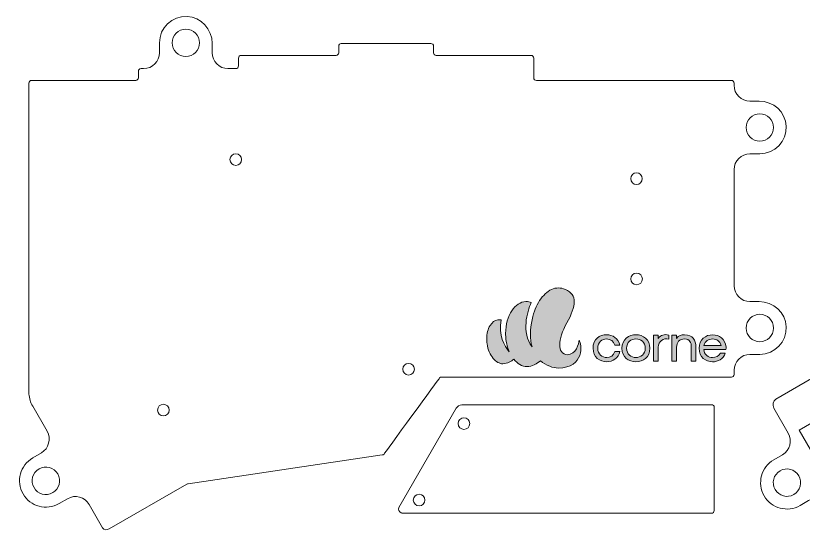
# Model space of a CAD drawing. Header units: inches. Extents: x -144 to 144, y -100 to 102.
# Drawn here: x -143.8 to 5.6, y -99.8 to -1.9 of the extents above; entities that cross this region are included whole.
import ezdxf

# ---------------------------------------------------------------- set-up
doc = ezdxf.new("R2010")
doc.units = ezdxf.units.IN
doc.header["$MEASUREMENT"] = 0
doc.layers.add('_U+5207_U+65AD_U+30D1_U+30B9', color=7, linetype='Continuous')
doc.layers.add('_U+5F6B_U+523B_U+30D1_U+30B9', color=7, linetype='Continuous')

# ---------------------------------------------------------------- blocks, each defined once
blk = doc.blocks.new('block 5')
at = {"layer": '_U+5F6B_U+523B_U+30D1_U+30B9', "true_color": 0xffffff}
h = blk.add_hatch(color=7, dxfattribs=at)
h.dxf.hatch_style = 2
edge = h.paths.add_edge_path()
edge.add_spline(control_points=[(-29.24, -65.49), (-29.48, -66.8), (-30.6, -67.44), (-31.72, -67.45), (-33.01, -67.47), (-34.31, -66.61), (-34.31, -64.89), (-34.31, -63.18), (-33.03, -62.34), (-31.74, -62.34), (-30.61, -62.34), (-29.48, -62.99), (-29.24, -64.31), (-29.24, -64.31), (-30.16, -64.31), (-30.16, -64.31), (-30.38, -63.52), (-31.05, -63.14), (-31.73, -63.14), (-32.56, -63.14), (-33.41, -63.71), (-33.41, -64.89), (-33.41, -66.08), (-32.57, -66.66), (-31.72, -66.66), (-31.04, -66.66), (-30.38, -66.27), (-30.16, -65.49), (-30.16, -65.49), (-29.24, -65.49), (-29.24, -65.49)], knot_values=[0, 0, 0, 0, 1, 1, 1, 2, 2, 2, 3, 3, 3, 4, 4, 4, 5, 5, 5, 6, 6, 6, 7, 7, 7, 8, 8, 8, 9, 9, 9, 10, 10, 10, 10], degree=3, periodic=1)
h = blk.add_hatch(color=7, dxfattribs=at)
h.dxf.hatch_style = 2
edge = h.paths.add_edge_path()
edge.add_spline(control_points=[(-26.19, -67.47), (-27.52, -67.47), (-28.84, -66.6), (-28.84, -64.9), (-28.84, -63.19), (-27.51, -62.34), (-26.16, -62.34), (-24.82, -62.34), (-23.51, -63.2), (-23.51, -64.9), (-23.51, -66.61), (-24.84, -67.47), (-26.19, -67.47)], knot_values=[0, 0, 0, 0, 1, 1, 1, 2, 2, 2, 3, 3, 3, 4, 4, 4, 4], degree=3, periodic=1)
edge = h.paths.add_edge_path()
edge.add_spline(control_points=[(-26.19, -66.66), (-25.29, -66.67), (-24.39, -66.07), (-24.39, -64.9), (-24.39, -63.73), (-25.28, -63.14), (-26.16, -63.14), (-27.06, -63.14), (-27.95, -63.72), (-27.95, -64.9), (-27.95, -66.07), (-27.07, -66.65), (-26.19, -66.66)], knot_values=[0, 0, 0, 0, 1, 1, 1, 2, 2, 2, 3, 3, 3, 4, 4, 4, 4], degree=3, periodic=1)
h = blk.add_hatch(color=7, dxfattribs=at)
h.dxf.hatch_style = 2
edge = h.paths.add_edge_path()
edge.add_spline(control_points=[(-21.93, -62.43), (-21.93, -62.43), (-21.93, -63.03), (-21.93, -63.03), (-21.45, -62.37), (-20.73, -62.21), (-19.94, -62.39), (-19.94, -62.39), (-19.94, -63.18), (-19.94, -63.18), (-20.96, -62.88), (-21.93, -63.62), (-21.93, -64.69), (-21.93, -64.69), (-21.93, -67.37), (-21.93, -67.37), (-21.93, -67.37), (-22.81, -67.37), (-22.81, -67.37), (-22.81, -67.37), (-22.81, -62.43), (-22.81, -62.43), (-22.81, -62.43), (-21.93, -62.43), (-21.93, -62.43)], knot_values=[0, 0, 0, 0, 1, 1, 1, 2, 2, 2, 3, 3, 3, 4, 4, 4, 5, 5, 5, 6, 6, 6, 7, 7, 7, 8, 8, 8, 8], degree=3, periodic=1)
h = blk.add_hatch(color=7, dxfattribs=at)
h.dxf.hatch_style = 2
edge = h.paths.add_edge_path()
edge.add_spline(control_points=[(-18.45, -62.42), (-18.45, -62.42), (-18.45, -63.03), (-18.45, -63.03), (-18.08, -62.5), (-17.55, -62.35), (-16.93, -62.35), (-15.42, -62.35), (-14.78, -63.29), (-14.78, -64.71), (-14.78, -64.71), (-14.78, -67.37), (-14.78, -67.37), (-14.78, -67.37), (-15.67, -67.37), (-15.67, -67.37), (-15.67, -67.37), (-15.67, -64.72), (-15.67, -64.72), (-15.67, -63.79), (-15.9, -63.16), (-16.96, -63.14), (-17.92, -63.13), (-18.45, -63.81), (-18.45, -64.68), (-18.45, -64.68), (-18.45, -67.37), (-18.45, -67.37), (-18.45, -67.37), (-19.35, -67.37), (-19.35, -67.37), (-19.35, -67.37), (-19.35, -62.42), (-19.35, -62.42), (-19.35, -62.42), (-18.45, -62.42), (-18.45, -62.42)], knot_values=[0, 0, 0, 0, 1, 1, 1, 2, 2, 2, 3, 3, 3, 4, 4, 4, 5, 5, 5, 6, 6, 6, 7, 7, 7, 8, 8, 8, 9, 9, 9, 10, 10, 10, 11, 11, 11, 12, 12, 12, 12], degree=3, periodic=1)
h = blk.add_hatch(color=7, dxfattribs=at)
h.dxf.hatch_style = 2
edge = h.paths.add_edge_path()
edge.add_spline(control_points=[(-9.1, -65.11), (-9.1, -65.11), (-13.29, -65.11), (-13.29, -65.11), (-13.29, -66.08), (-12.37, -66.67), (-11.63, -66.67), (-11.01, -66.67), (-10.44, -66.4), (-10.15, -65.85), (-10.15, -65.85), (-9.23, -65.85), (-9.23, -65.85), (-9.6, -66.93), (-10.62, -67.47), (-11.63, -67.47), (-12.91, -67.47), (-14.19, -66.6), (-14.19, -64.9), (-14.19, -63.2), (-12.92, -62.35), (-11.62, -62.35), (-10.39, -62.35), (-9.18, -63.13), (-9.08, -64.68), (-9.06, -64.83), (-9.07, -64.99), (-9.1, -65.11)], knot_values=[0, 0, 0, 0, 1, 1, 1, 2, 2, 2, 3, 3, 3, 4, 4, 4, 5, 5, 5, 6, 6, 6, 7, 7, 7, 8, 8, 8, 9, 9, 9, 9], degree=3, periodic=1)
edge = h.paths.add_edge_path()
edge.add_spline(control_points=[(-10.02, -64.37), (-10.2, -63.48), (-10.9, -63.14), (-11.62, -63.14), (-12.34, -63.14), (-13.07, -63.49), (-13.26, -64.37), (-13.26, -64.37), (-10.02, -64.37), (-10.02, -64.37)], knot_values=[0, 0, 0, 0, 1, 1, 1, 2, 2, 2, 3, 3, 3, 3], degree=3, periodic=1)
at = {"layer": '_U+5F6B_U+523B_U+30D1_U+30B9', "lineweight": 0}
for points, knots in [([(-29.24, -65.49), (-29.48, -66.8), (-30.6, -67.44), (-31.72, -67.45), (-33.01, -67.47), (-34.31, -66.61), (-34.31, -64.89), (-34.31, -63.18), (-33.03, -62.34), (-31.74, -62.34), (-30.61, -62.34), (-29.48, -62.99), (-29.24, -64.31), (-29.24, -64.31), (-30.16, -64.31), (-30.16, -64.31), (-30.38, -63.52), (-31.05, -63.14), (-31.73, -63.14), (-32.56, -63.14), (-33.41, -63.71), (-33.41, -64.89), (-33.41, -66.08), (-32.57, -66.66), (-31.72, -66.66), (-31.04, -66.66), (-30.38, -66.27), (-30.16, -65.49), (-30.16, -65.49), (-29.24, -65.49), (-29.24, -65.49)], [0, 0, 0, 0, 1, 1, 1, 2, 2, 2, 3, 3, 3, 4, 4, 4, 5, 5, 5, 6, 6, 6, 7, 7, 7, 8, 8, 8, 9, 9, 9, 10, 10, 10, 10]), ([(-26.19, -67.47), (-27.52, -67.47), (-28.84, -66.6), (-28.84, -64.9), (-28.84, -63.19), (-27.51, -62.34), (-26.16, -62.34), (-24.82, -62.34), (-23.51, -63.2), (-23.51, -64.9), (-23.51, -66.61), (-24.84, -67.47), (-26.19, -67.47)], [0, 0, 0, 0, 1, 1, 1, 2, 2, 2, 3, 3, 3, 4, 4, 4, 4]), ([(-21.93, -62.43), (-21.93, -62.43), (-21.93, -63.03), (-21.93, -63.03), (-21.45, -62.37), (-20.73, -62.21), (-19.94, -62.39), (-19.94, -62.39), (-19.94, -63.18), (-19.94, -63.18), (-20.96, -62.88), (-21.93, -63.62), (-21.93, -64.69), (-21.93, -64.69), (-21.93, -67.37), (-21.93, -67.37), (-21.93, -67.37), (-22.81, -67.37), (-22.81, -67.37), (-22.81, -67.37), (-22.81, -62.43), (-22.81, -62.43), (-22.81, -62.43), (-21.93, -62.43), (-21.93, -62.43)], [0, 0, 0, 0, 1, 1, 1, 2, 2, 2, 3, 3, 3, 4, 4, 4, 5, 5, 5, 6, 6, 6, 7, 7, 7, 8, 8, 8, 8]), ([(-18.45, -62.42), (-18.45, -62.42), (-18.45, -63.03), (-18.45, -63.03), (-18.08, -62.5), (-17.55, -62.35), (-16.93, -62.35), (-15.42, -62.35), (-14.78, -63.29), (-14.78, -64.71), (-14.78, -64.71), (-14.78, -67.37), (-14.78, -67.37), (-14.78, -67.37), (-15.67, -67.37), (-15.67, -67.37), (-15.67, -67.37), (-15.67, -64.72), (-15.67, -64.72), (-15.67, -63.79), (-15.9, -63.16), (-16.96, -63.14), (-17.92, -63.13), (-18.45, -63.81), (-18.45, -64.68), (-18.45, -64.68), (-18.45, -67.37), (-18.45, -67.37), (-18.45, -67.37), (-19.35, -67.37), (-19.35, -67.37), (-19.35, -67.37), (-19.35, -62.42), (-19.35, -62.42), (-19.35, -62.42), (-18.45, -62.42), (-18.45, -62.42)], [0, 0, 0, 0, 1, 1, 1, 2, 2, 2, 3, 3, 3, 4, 4, 4, 5, 5, 5, 6, 6, 6, 7, 7, 7, 8, 8, 8, 9, 9, 9, 10, 10, 10, 11, 11, 11, 12, 12, 12, 12]), ([(-9.1, -65.11), (-9.1, -65.11), (-13.29, -65.11), (-13.29, -65.11), (-13.29, -66.08), (-12.37, -66.67), (-11.63, -66.67), (-11.01, -66.67), (-10.44, -66.4), (-10.15, -65.85), (-10.15, -65.85), (-9.23, -65.85), (-9.23, -65.85), (-9.6, -66.93), (-10.62, -67.47), (-11.63, -67.47), (-12.91, -67.47), (-14.19, -66.6), (-14.19, -64.9), (-14.19, -63.2), (-12.92, -62.35), (-11.62, -62.35), (-10.39, -62.35), (-9.18, -63.13), (-9.08, -64.68), (-9.06, -64.83), (-9.07, -64.99), (-9.1, -65.11)], [0, 0, 0, 0, 1, 1, 1, 2, 2, 2, 3, 3, 3, 4, 4, 4, 5, 5, 5, 6, 6, 6, 7, 7, 7, 8, 8, 8, 9, 9, 9, 9]), ([(-26.19, -66.66), (-25.29, -66.67), (-24.39, -66.07), (-24.39, -64.9), (-24.39, -63.73), (-25.28, -63.14), (-26.16, -63.14), (-27.06, -63.14), (-27.95, -63.72), (-27.95, -64.9), (-27.95, -66.07), (-27.07, -66.65), (-26.19, -66.66)], [0, 0, 0, 0, 1, 1, 1, 2, 2, 2, 3, 3, 3, 4, 4, 4, 4]), ([(-10.02, -64.37), (-10.2, -63.48), (-10.9, -63.14), (-11.62, -63.14), (-12.34, -63.14), (-13.07, -63.49), (-13.26, -64.37), (-13.26, -64.37), (-10.02, -64.37), (-10.02, -64.37)], [0, 0, 0, 0, 1, 1, 1, 2, 2, 2, 3, 3, 3, 3])]:
    blk.add_open_spline(points, degree=3, knots=knots, dxfattribs=at)
blk = doc.blocks.new('block 4')
at = {"layer": '_U+5F6B_U+523B_U+30D1_U+30B9', "true_color": 0xffffff}
h = blk.add_hatch(color=7, dxfattribs=at)
h.dxf.hatch_style = 2
edge = h.paths.add_edge_path()
edge.add_spline(control_points=[(-36.97, -63.36), (-36.96, -64.04), (-37.59, -66.12), (-39.17, -66.12), (-39.62, -66.12), (-40.06, -65.91), (-40.3, -65.54), (-40.54, -65.18), (-40.63, -64.74), (-40.63, -64.23), (-40.63, -63.14), (-40.19, -61.7), (-39.27, -60.07), (-38.37, -58.49), (-37.88, -57.11), (-37.89, -56.09), (-37.89, -55.54), (-38.01, -55.1), (-38.27, -54.72), (-38.53, -54.35), (-38.93, -54.02), (-39.56, -53.75), (-40.01, -53.55), (-40.45, -53.46), (-40.87, -53.46), (-41.77, -53.46), (-42.62, -53.87), (-43.39, -54.58), (-44.16, -55.3), (-44.82, -56.33), (-45.28, -57.49), (-45.64, -58.41), (-46.18, -60.32), (-46.18, -62.29), (-46.18, -63.09), (-46.09, -63.89), (-45.88, -64.65), (-47.89, -61.82), (-46.87, -58.01), (-46.02, -56.25), (-46.34, -56.12), (-46.67, -56.05), (-47, -56.05), (-47.03, -56.05), (-47.05, -56.05), (-47.06, -56.06), (-48.07, -56.08), (-49.01, -56.69), (-49.73, -57.78), (-50.45, -58.86), (-50.9, -60.39), (-50.9, -62.08), (-50.9, -62.15), (-50.9, -62.22), (-50.9, -62.3), (-50.87, -63.52), (-50.61, -64.65), (-50.19, -65.59), (-51.19, -64.45), (-52.26, -62.44), (-51.74, -59.54), (-51.87, -59.51), (-52, -59.49), (-52.13, -59.49), (-52.13, -59.49), (-52.14, -59.49), (-52.14, -59.49), (-52.22, -59.49), (-52.29, -59.5), (-52.37, -59.51), (-52.95, -59.59), (-53.46, -59.97), (-53.85, -60.61), (-54.24, -61.25), (-54.48, -62.14), (-54.48, -63.13), (-54.48, -63.43), (-54.46, -63.73), (-54.41, -64.04), (-54.25, -65.16), (-53.81, -66.14), (-53.26, -66.81), (-52.7, -67.49), (-52.04, -67.84), (-51.42, -67.84), (-50.54, -67.84), (-49.8, -67.33), (-49.36, -66.97), (-48.64, -67.86), (-47.76, -68.36), (-46.84, -68.36), (-45.9, -68.36), (-44.93, -67.81), (-44.26, -67.3), (-43.79, -67.7), (-43.23, -68.05), (-42.53, -68.32), (-41.95, -68.55), (-41.39, -68.65), (-40.88, -68.65), (-35.93, -68.65), (-36.37, -64.02), (-36.97, -63.36)], knot_values=[0, 0, 0, 0, 1, 1, 1, 2, 2, 2, 3, 3, 3, 4, 4, 4, 5, 5, 5, 6, 6, 6, 7, 7, 7, 8, 8, 8, 9, 9, 9, 10, 10, 10, 11, 11, 11, 12, 12, 12, 13, 13, 13, 14, 14, 14, 15, 15, 15, 16, 16, 16, 17, 17, 17, 18, 18, 18, 19, 19, 19, 20, 20, 20, 21, 21, 21, 22, 22, 22, 23, 23, 23, 24, 24, 24, 25, 25, 25, 26, 26, 26, 27, 27, 27, 28, 28, 28, 29, 29, 29, 30, 30, 30, 31, 31, 31, 32, 32, 32, 33, 33, 33, 34, 34, 34, 34], degree=3, periodic=1)
at = {"layer": '_U+5F6B_U+523B_U+30D1_U+30B9', "lineweight": 0}
blk.add_open_spline([(-36.97, -63.36), (-36.96, -64.04), (-37.59, -66.12), (-39.17, -66.12), (-39.62, -66.12), (-40.06, -65.91), (-40.3, -65.54), (-40.54, -65.18), (-40.63, -64.74), (-40.63, -64.23), (-40.63, -63.14), (-40.19, -61.7), (-39.27, -60.07), (-38.37, -58.49), (-37.88, -57.11), (-37.89, -56.09), (-37.89, -55.54), (-38.01, -55.1), (-38.27, -54.72), (-38.53, -54.35), (-38.93, -54.02), (-39.56, -53.75), (-40.01, -53.55), (-40.45, -53.46), (-40.87, -53.46), (-41.77, -53.46), (-42.62, -53.87), (-43.39, -54.58), (-44.16, -55.3), (-44.82, -56.33), (-45.28, -57.49), (-45.64, -58.41), (-46.18, -60.32), (-46.18, -62.29), (-46.18, -63.09), (-46.09, -63.89), (-45.88, -64.65), (-47.89, -61.82), (-46.87, -58.01), (-46.02, -56.25), (-46.34, -56.12), (-46.67, -56.05), (-47, -56.05), (-47.03, -56.05), (-47.05, -56.05), (-47.06, -56.06), (-48.07, -56.08), (-49.01, -56.69), (-49.73, -57.78), (-50.45, -58.86), (-50.9, -60.39), (-50.9, -62.08), (-50.9, -62.15), (-50.9, -62.22), (-50.9, -62.3), (-50.87, -63.52), (-50.61, -64.65), (-50.19, -65.59), (-51.19, -64.45), (-52.26, -62.44), (-51.74, -59.54), (-51.87, -59.51), (-52, -59.49), (-52.13, -59.49), (-52.13, -59.49), (-52.14, -59.49), (-52.14, -59.49), (-52.22, -59.49), (-52.29, -59.5), (-52.37, -59.51), (-52.95, -59.59), (-53.46, -59.97), (-53.85, -60.61), (-54.24, -61.25), (-54.48, -62.14), (-54.48, -63.13), (-54.48, -63.43), (-54.46, -63.73), (-54.41, -64.04), (-54.25, -65.16), (-53.81, -66.14), (-53.26, -66.81), (-52.7, -67.49), (-52.04, -67.84), (-51.42, -67.84), (-50.54, -67.84), (-49.8, -67.33), (-49.36, -66.97), (-48.64, -67.86), (-47.76, -68.36), (-46.84, -68.36), (-45.9, -68.36), (-44.93, -67.81), (-44.26, -67.3), (-43.79, -67.7), (-43.23, -68.05), (-42.53, -68.32), (-41.95, -68.55), (-41.39, -68.65), (-40.88, -68.65), (-35.93, -68.65), (-36.37, -64.02), (-36.97, -63.36)], degree=3, knots=[0, 0, 0, 0, 1, 1, 1, 2, 2, 2, 3, 3, 3, 4, 4, 4, 5, 5, 5, 6, 6, 6, 7, 7, 7, 8, 8, 8, 9, 9, 9, 10, 10, 10, 11, 11, 11, 12, 12, 12, 13, 13, 13, 14, 14, 14, 15, 15, 15, 16, 16, 16, 17, 17, 17, 18, 18, 18, 19, 19, 19, 20, 20, 20, 21, 21, 21, 22, 22, 22, 23, 23, 23, 24, 24, 24, 25, 25, 25, 26, 26, 26, 27, 27, 27, 28, 28, 28, 29, 29, 29, 30, 30, 30, 31, 31, 31, 32, 32, 32, 33, 33, 33, 34, 34, 34, 34], dxfattribs=at)
at = {"layer": '_U+5F6B_U+523B_U+30D1_U+30B9'}
blk.add_blockref('block 5', (0, 0), dxfattribs=at)
blk = doc.blocks.new('block 7')
at = {"layer": '_U+5207_U+65AD_U+30D1_U+30B9', "color": 1, "lineweight": 9, "true_color": 0xff0000}
blk.add_open_spline([(-11.82, -75.6), (-11.82, -75.6), (-59.18, -75.6), (-59.18, -75.6), (-59.7, -75.66), (-59.96, -75.9), (-60.26, -76.24), (-60.26, -76.24), (-71.12, -95.08), (-71.12, -95.08), (-71.29, -95.49), (-71.1, -95.95), (-70.69, -96.12), (-70.63, -96.15), (-70.57, -96.17), (-70.51, -96.18), (-70.51, -96.18), (-11.83, -96.18), (-11.83, -96.18), (-11.56, -96.18), (-11.33, -95.95), (-11.33, -95.67), (-11.33, -95.67), (-11.32, -76.1), (-11.32, -76.1), (-11.32, -75.83), (-11.55, -75.6), (-11.82, -75.6)], degree=3, knots=[0, 0, 0, 0, 1, 1, 1, 2, 2, 2, 3, 3, 3, 4, 4, 4, 5, 5, 5, 6, 6, 6, 7, 7, 7, 8, 8, 8, 9, 9, 9, 9], dxfattribs=at)
blk = doc.blocks.new('block 8')
at = {"layer": '_U+5207_U+65AD_U+30D1_U+30B9', "color": 1, "lineweight": 9, "true_color": 0xff0000}
blk.add_open_spline([(-58.8, -78.08), (-58.19, -78.08), (-57.7, -78.57), (-57.7, -79.18), (-57.7, -79.79), (-58.19, -80.28), (-58.8, -80.28), (-59.4, -80.28), (-59.9, -79.79), (-59.9, -79.18), (-59.9, -78.57), (-59.4, -78.08), (-58.8, -78.08), (-58.8, -78.08), (-58.8, -78.08), (-58.8, -78.08)], degree=3, knots=[0, 0, 0, 0, 1, 1, 1, 2, 2, 2, 3, 3, 3, 4, 4, 4, 5, 5, 5, 5], dxfattribs=at)
blk = doc.blocks.new('block 9')
at = {"layer": '_U+5207_U+65AD_U+30D1_U+30B9', "color": 1, "lineweight": 9, "true_color": 0xff0000}
blk.add_open_spline([(-67.3, -92.58), (-66.69, -92.58), (-66.2, -93.07), (-66.2, -93.68), (-66.2, -94.29), (-66.69, -94.78), (-67.3, -94.78), (-67.9, -94.78), (-68.4, -94.29), (-68.4, -93.68), (-68.4, -93.07), (-67.9, -92.58), (-67.3, -92.58), (-67.3, -92.58), (-67.3, -92.58), (-67.3, -92.58)], degree=3, knots=[0, 0, 0, 0, 1, 1, 1, 2, 2, 2, 3, 3, 3, 4, 4, 4, 5, 5, 5, 5], dxfattribs=at)
blk = doc.blocks.new('block 6')
at = {"layer": '_U+5207_U+65AD_U+30D1_U+30B9'}
for name in ['block 7', 'block 8', 'block 9']:
    blk.add_blockref(name, (0, 0), dxfattribs=at)
blk = doc.blocks.new('block 60')
at = {"layer": '_U+5207_U+65AD_U+30D1_U+30B9', "color": 1, "lineweight": 9, "true_color": 0xff0000}
blk.add_open_spline([(39.61, -29.47), (39.61, -28.86), (39.12, -28.37), (38.51, -28.37), (37.9, -28.37), (37.41, -28.86), (37.41, -29.47), (37.41, -30.08), (37.9, -30.57), (38.51, -30.57), (39.12, -30.57), (39.61, -30.08), (39.61, -29.47), (39.61, -29.47), (39.61, -29.47), (39.61, -29.47)], degree=3, knots=[0, 0, 0, 0, 1, 1, 1, 2, 2, 2, 3, 3, 3, 4, 4, 4, 5, 5, 5, 5], dxfattribs=at)
blk = doc.blocks.new('block 61')
at = {"layer": '_U+5207_U+65AD_U+30D1_U+30B9', "color": 1, "lineweight": 9, "true_color": 0xff0000}
blk.add_open_spline([(115.63, -33.09), (115.63, -32.49), (115.14, -31.99), (114.53, -31.99), (113.92, -31.99), (113.43, -32.49), (113.43, -33.09), (113.43, -33.7), (113.92, -34.19), (114.53, -34.19), (115.14, -34.19), (115.63, -33.7), (115.63, -33.09), (115.63, -33.09), (115.63, -33.09), (115.63, -33.09)], degree=3, knots=[0, 0, 0, 0, 1, 1, 1, 2, 2, 2, 3, 3, 3, 4, 4, 4, 5, 5, 5, 5], dxfattribs=at)
blk = doc.blocks.new('block 62')
at = {"layer": '_U+5207_U+65AD_U+30D1_U+30B9', "color": 1, "lineweight": 9, "true_color": 0xff0000}
blk.add_open_spline([(115.64, -52.11), (115.64, -51.5), (115.15, -51.01), (114.54, -51.01), (113.93, -51.01), (113.44, -51.5), (113.44, -52.11), (113.44, -52.72), (113.93, -53.21), (114.54, -53.21), (115.15, -53.21), (115.64, -52.72), (115.64, -52.11), (115.64, -52.11), (115.64, -52.11), (115.64, -52.11)], degree=3, knots=[0, 0, 0, 0, 1, 1, 1, 2, 2, 2, 3, 3, 3, 4, 4, 4, 5, 5, 5, 5], dxfattribs=at)
blk = doc.blocks.new('block 63')
at = {"layer": '_U+5207_U+65AD_U+30D1_U+30B9', "color": 1, "lineweight": 9, "true_color": 0xff0000}
blk.add_open_spline([(25.87, -76.97), (25.87, -76.37), (25.38, -75.87), (24.77, -75.87), (24.16, -75.87), (23.67, -76.37), (23.67, -76.97), (23.67, -77.58), (24.16, -78.07), (24.77, -78.07), (25.38, -78.07), (25.87, -77.58), (25.87, -76.97), (25.87, -76.97), (25.87, -76.97), (25.87, -76.97)], degree=3, knots=[0, 0, 0, 0, 1, 1, 1, 2, 2, 2, 3, 3, 3, 4, 4, 4, 5, 5, 5, 5], dxfattribs=at)
blk = doc.blocks.new('block 64')
at = {"layer": '_U+5207_U+65AD_U+30D1_U+30B9', "color": 1, "lineweight": 9, "true_color": 0xff0000}
blk.add_open_spline([(72.39, -69.22), (72.39, -68.61), (71.9, -68.12), (71.29, -68.12), (70.68, -68.12), (70.19, -68.61), (70.19, -69.22), (70.19, -69.83), (70.68, -70.32), (71.29, -70.32), (71.9, -70.32), (72.39, -69.83), (72.39, -69.22), (72.39, -69.22), (72.39, -69.22), (72.39, -69.22)], degree=3, knots=[0, 0, 0, 0, 1, 1, 1, 2, 2, 2, 3, 3, 3, 4, 4, 4, 5, 5, 5, 5], dxfattribs=at)
blk = doc.blocks.new('block 65')
at = {"layer": '_U+5207_U+65AD_U+30D1_U+30B9', "color": 1, "lineweight": 9, "true_color": 0xff0000}
blk.add_lwpolyline([(130.97, -16.66), (130.97, -30.51), (117.11, -30.51), (117.11, -16.66), (130.97, -16.66)], dxfattribs=at)
blk = doc.blocks.new('block 66')
at = {"layer": '_U+5207_U+65AD_U+30D1_U+30B9', "color": 1, "lineweight": 9, "true_color": 0xff0000}
blk.add_lwpolyline([(130.97, -35.66), (130.97, -49.51), (117.11, -49.51), (117.11, -35.66), (130.97, -35.66)], dxfattribs=at)
blk = doc.blocks.new('block 67')
at = {"layer": '_U+5207_U+65AD_U+30D1_U+30B9', "color": 1, "lineweight": 9, "true_color": 0xff0000}
blk.add_lwpolyline([(130.97, -54.66), (130.97, -68.51), (117.11, -68.51), (117.11, -54.66), (130.97, -54.66)], dxfattribs=at)
blk = doc.blocks.new('block 68')
at = {"layer": '_U+5207_U+65AD_U+30D1_U+30B9', "color": 1, "lineweight": 9, "true_color": 0xff0000}
blk.add_lwpolyline([(111.96, -16.66), (111.96, -30.51), (98.11, -30.51), (98.11, -16.66), (111.96, -16.66)], dxfattribs=at)
blk = doc.blocks.new('block 69')
at = {"layer": '_U+5207_U+65AD_U+30D1_U+30B9', "color": 1, "lineweight": 9, "true_color": 0xff0000}
blk.add_lwpolyline([(111.96, -35.66), (111.96, -49.51), (98.11, -49.51), (98.11, -35.66), (111.96, -35.66)], dxfattribs=at)
blk = doc.blocks.new('block 70')
at = {"layer": '_U+5207_U+65AD_U+30D1_U+30B9', "color": 1, "lineweight": 9, "true_color": 0xff0000}
blk.add_lwpolyline([(111.96, -54.66), (111.96, -68.51), (98.11, -68.51), (98.11, -54.66), (111.96, -54.66)], dxfattribs=at)
blk = doc.blocks.new('block 71')
at = {"layer": '_U+5207_U+65AD_U+30D1_U+30B9', "color": 1, "lineweight": 9, "true_color": 0xff0000}
blk.add_lwpolyline([(92.96, -11.91), (92.96, -25.76), (79.11, -25.76), (79.11, -11.91), (92.96, -11.91)], dxfattribs=at)
blk = doc.blocks.new('block 72')
at = {"layer": '_U+5207_U+65AD_U+30D1_U+30B9', "color": 1, "lineweight": 9, "true_color": 0xff0000}
blk.add_lwpolyline([(92.96, -30.91), (92.96, -44.76), (79.11, -44.76), (79.11, -30.91), (92.96, -30.91)], dxfattribs=at)
blk = doc.blocks.new('block 73')
at = {"layer": '_U+5207_U+65AD_U+30D1_U+30B9', "color": 1, "lineweight": 9, "true_color": 0xff0000}
blk.add_lwpolyline([(92.96, -49.91), (92.96, -63.76), (79.11, -63.76), (79.11, -49.91), (92.96, -49.91)], dxfattribs=at)
blk = doc.blocks.new('block 74')
at = {"layer": '_U+5207_U+65AD_U+30D1_U+30B9', "color": 1, "lineweight": 9, "true_color": 0xff0000}
blk.add_lwpolyline([(73.96, -9.53), (73.96, -23.39), (60.11, -23.39), (60.11, -9.53), (73.96, -9.53)], dxfattribs=at)
blk = doc.blocks.new('block 75')
at = {"layer": '_U+5207_U+65AD_U+30D1_U+30B9', "color": 1, "lineweight": 9, "true_color": 0xff0000}
blk.add_lwpolyline([(73.96, -28.54), (73.96, -42.39), (60.11, -42.39), (60.11, -28.54), (73.96, -28.54)], dxfattribs=at)
blk = doc.blocks.new('block 76')
at = {"layer": '_U+5207_U+65AD_U+30D1_U+30B9', "color": 1, "lineweight": 9, "true_color": 0xff0000}
blk.add_lwpolyline([(73.96, -47.54), (73.96, -61.39), (60.11, -61.39), (60.11, -47.54), (73.96, -47.54)], dxfattribs=at)
blk = doc.blocks.new('block 77')
at = {"layer": '_U+5207_U+65AD_U+30D1_U+30B9', "color": 1, "lineweight": 9, "true_color": 0xff0000}
blk.add_lwpolyline([(54.96, -11.91), (54.96, -25.76), (41.11, -25.76), (41.11, -11.91), (54.96, -11.91)], dxfattribs=at)
blk = doc.blocks.new('block 78')
at = {"layer": '_U+5207_U+65AD_U+30D1_U+30B9', "color": 1, "lineweight": 9, "true_color": 0xff0000}
blk.add_lwpolyline([(54.96, -30.91), (54.96, -44.76), (41.11, -44.76), (41.11, -30.91), (54.96, -30.91)], dxfattribs=at)
blk = doc.blocks.new('block 79')
at = {"layer": '_U+5207_U+65AD_U+30D1_U+30B9', "color": 1, "lineweight": 9, "true_color": 0xff0000}
blk.add_lwpolyline([(54.96, -49.91), (54.96, -63.76), (41.11, -63.76), (41.11, -49.91), (54.96, -49.91)], dxfattribs=at)
blk = doc.blocks.new('block 80')
at = {"layer": '_U+5207_U+65AD_U+30D1_U+30B9', "color": 1, "lineweight": 9, "true_color": 0xff0000}
blk.add_lwpolyline([(35.96, -14.29), (35.96, -28.14), (22.11, -28.14), (22.11, -14.29), (35.96, -14.29)], dxfattribs=at)
blk = doc.blocks.new('block 81')
at = {"layer": '_U+5207_U+65AD_U+30D1_U+30B9', "color": 1, "lineweight": 9, "true_color": 0xff0000}
blk.add_lwpolyline([(35.96, -33.29), (35.96, -47.14), (22.11, -47.14), (22.11, -33.29), (35.96, -33.29)], dxfattribs=at)
blk = doc.blocks.new('block 82')
at = {"layer": '_U+5207_U+65AD_U+30D1_U+30B9', "color": 1, "lineweight": 9, "true_color": 0xff0000}
blk.add_lwpolyline([(35.96, -52.29), (35.96, -66.14), (22.11, -66.14), (22.11, -52.29), (35.96, -52.29)], dxfattribs=at)
blk = doc.blocks.new('block 83')
at = {"layer": '_U+5207_U+65AD_U+30D1_U+30B9', "color": 1, "lineweight": 9, "true_color": 0xff0000}
blk.add_lwpolyline([(64.46, -69.54), (64.46, -83.39), (50.61, -83.39), (50.61, -69.54), (64.46, -69.54)], dxfattribs=at)
blk = doc.blocks.new('block 84')
at = {"layer": '_U+5207_U+65AD_U+30D1_U+30B9', "color": 1, "lineweight": 9, "true_color": 0xff0000}
blk.add_lwpolyline([(41.43, -70.74), (45, -84.12), (31.62, -87.69), (28.05, -74.31), (41.43, -70.74)], dxfattribs=at)
blk = doc.blocks.new('block 85')
at = {"layer": '_U+5207_U+65AD_U+30D1_U+30B9', "color": 1, "lineweight": 9, "true_color": 0xff0000}
blk.add_lwpolyline([(16.82, -73.5), (23.74, -85.5), (11.74, -92.42), (4.82, -80.42), (16.82, -73.5)], dxfattribs=at)
blk = doc.blocks.new('block 86')
at = {"layer": '_U+5207_U+65AD_U+30D1_U+30B9', "color": 1, "lineweight": 9, "true_color": 0xff0000}
blk.add_open_spline([(31.63, -7.34), (31.63, -5.9), (30.47, -4.74), (29.03, -4.74), (27.6, -4.74), (26.43, -5.9), (26.43, -7.34), (26.43, -8.77), (27.6, -9.94), (29.03, -9.94), (30.47, -9.94), (31.63, -8.77), (31.63, -7.34), (31.63, -7.34), (31.63, -7.34), (31.63, -7.34)], degree=3, knots=[0, 0, 0, 0, 1, 1, 1, 2, 2, 2, 3, 3, 3, 4, 4, 4, 5, 5, 5, 5], dxfattribs=at)
blk = doc.blocks.new('block 87')
at = {"layer": '_U+5207_U+65AD_U+30D1_U+30B9', "color": 1, "lineweight": 9, "true_color": 0xff0000}
blk.add_open_spline([(137.92, -25.99), (139.36, -25.99), (140.52, -24.82), (140.52, -23.39), (140.52, -21.95), (139.36, -20.79), (137.92, -20.79), (136.48, -20.79), (135.32, -21.95), (135.32, -23.39), (135.32, -24.82), (136.48, -25.99), (137.92, -25.99), (137.92, -25.99), (137.92, -25.99), (137.92, -25.99)], degree=3, knots=[0, 0, 0, 0, 1, 1, 1, 2, 2, 2, 3, 3, 3, 4, 4, 4, 5, 5, 5, 5], dxfattribs=at)
blk = doc.blocks.new('block 88')
at = {"layer": '_U+5207_U+65AD_U+30D1_U+30B9', "color": 1, "lineweight": 9, "true_color": 0xff0000}
blk.add_open_spline([(1.18, -88.13), (-0.06, -88.85), (-0.49, -90.44), (0.23, -91.68), (0.95, -92.93), (2.54, -93.35), (3.78, -92.64), (5.02, -91.92), (5.45, -90.33), (4.73, -89.08), (4.01, -87.84), (2.42, -87.41), (1.18, -88.13), (1.18, -88.13), (1.18, -88.13), (1.18, -88.13)], degree=3, knots=[0, 0, 0, 0, 1, 1, 1, 2, 2, 2, 3, 3, 3, 4, 4, 4, 5, 5, 5, 5], dxfattribs=at)
blk = doc.blocks.new('block 89')
at = {"layer": '_U+5207_U+65AD_U+30D1_U+30B9', "color": 1, "lineweight": 9, "true_color": 0xff0000}
blk.add_open_spline([(137.93, -64.01), (139.37, -64.01), (140.53, -62.85), (140.53, -61.41), (140.53, -59.97), (139.37, -58.81), (137.93, -58.81), (136.49, -58.81), (135.33, -59.97), (135.33, -61.41), (135.33, -62.85), (136.49, -64.01), (137.93, -64.01), (137.93, -64.01), (137.93, -64.01), (137.93, -64.01)], degree=3, knots=[0, 0, 0, 0, 1, 1, 1, 2, 2, 2, 3, 3, 3, 4, 4, 4, 5, 5, 5, 5], dxfattribs=at)
blk = doc.blocks.new('block 90')
at = {"layer": '_U+5207_U+65AD_U+30D1_U+30B9', "color": 1, "lineweight": 9, "true_color": 0xff0000}
blk.add_lwpolyline([(133.05, -52.99), (133.05, -52.99)], dxfattribs=at)
blk.add_open_spline([(133.05, -53.41), (133.05, -55.07), (134.39, -56.41), (136.05, -56.41), (136.05, -56.41), (137.79, -56.41), (137.79, -56.41), (140.48, -56.41), (142.8, -58.48), (142.92, -61.17), (143.06, -64.04), (140.77, -66.41), (137.93, -66.41), (137.93, -66.41), (137.93, -66.41), (137.93, -66.41), (137.93, -66.41), (136.05, -66.41), (136.05, -66.41), (134.39, -66.41), (133.05, -67.75), (133.05, -69.41), (133.05, -69.41), (133.04, -70.22), (133.04, -70.22), (133.04, -70.5), (132.81, -70.72), (132.54, -70.72), (132.54, -70.72), (115.53, -70.72), (115.53, -70.72), (115.53, -70.72), (113.53, -70.72), (113.53, -70.72), (113.53, -70.72), (77.53, -70.72), (77.53, -70.72), (77.4, -70.72), (77.27, -70.78), (77.18, -70.87), (77.18, -70.87), (66.63, -85.32), (66.63, -85.32), (66.53, -85.41), (66.41, -85.46), (66.28, -85.48), (66.28, -85.48), (29.49, -90.94), (29.49, -90.94), (29.39, -90.96), (29.3, -90.98), (29.21, -91.02), (29.21, -91.02), (14.46, -99.51), (14.46, -99.51), (14.06, -99.78), (13.52, -99.69), (13.24, -99.3), (13.24, -99.3), (10.7, -94.87), (10.7, -94.87), (9.87, -93.43), (8.03, -92.94), (6.59, -93.78), (6.59, -93.78), (4.98, -94.71), (4.98, -94.71), (2.59, -96.09), (-0.47, -95.27), (-1.85, -92.88), (-3.23, -90.49), (-2.41, -87.43), (-0.02, -86.05), (-0.02, -86.05), (-0.02, -86.05), (-0.02, -86.05), (-0.02, -86.05), (1.63, -85.08), (1.63, -85.08), (3.05, -84.25), (3.54, -82.43), (2.72, -81.01), (2.72, -81.01), (-0.01, -76.24), (-0.01, -76.24), (-0.32, -75.65), (-0.16, -74.93), (0.37, -74.54), (0.37, -74.54), (19.45, -63.5), (19.45, -63.5), (19.74, -63.24), (19.95, -62.89), (20.03, -62.51), (20.03, -62.51), (20.03, -30.22), (20.03, -30.22), (20.03, -30.22), (20.03, -13.95), (20.03, -13.95), (20.03, -13.95), (20.03, -12.72), (20.03, -12.72), (20.03, -12.44), (20.25, -12.22), (20.53, -12.22), (20.53, -12.22), (21.04, -12.22), (21.04, -12.22), (22.69, -12.22), (24.03, -10.88), (24.03, -9.22), (24.03, -9.22), (24.03, -7.34), (24.03, -7.34), (24.03, -4.49), (26.4, -2.21), (29.27, -2.34), (31.96, -2.47), (34.03, -4.78), (34.03, -7.48), (34.03, -7.48), (34.03, -9.22), (34.03, -9.22), (34.03, -10.88), (35.38, -12.22), (37.03, -12.22), (37.03, -12.22), (38.53, -12.22), (38.53, -12.22), (38.8, -12.22), (39.03, -12), (39.03, -11.72), (39.03, -11.72), (39.03, -10.22), (39.03, -10.22), (39.03, -9.94), (39.25, -9.72), (39.53, -9.72), (39.53, -9.72), (57.53, -9.72), (57.53, -9.72), (57.81, -9.72), (58.03, -9.5), (58.03, -9.22), (58.03, -9.22), (58.03, -7.97), (58.03, -7.97), (58.03, -7.69), (58.25, -7.47), (58.53, -7.47), (58.53, -7.47), (75.53, -7.47), (75.53, -7.47), (75.81, -7.47), (76.03, -7.69), (76.03, -7.97), (76.03, -7.97), (76.03, -9.22), (76.03, -9.22), (76.03, -9.5), (76.26, -9.72), (76.53, -9.72), (76.53, -9.72), (94.53, -9.72), (94.53, -9.72), (94.81, -9.72), (95.03, -9.94), (95.03, -10.22), (95.03, -10.22), (95.03, -13.97), (95.03, -13.97), (95.03, -14.25), (95.26, -14.47), (95.53, -14.47), (95.53, -14.47), (113.53, -14.47), (113.53, -14.47), (113.53, -14.47), (115.53, -14.47), (115.53, -14.47), (115.53, -14.47), (132.53, -14.47), (132.53, -14.47), (132.81, -14.47), (133.04, -14.69), (133.04, -14.97), (133.04, -14.97), (133.04, -14.97), (133.04, -14.97), (133.04, -14.97), (133.04, -15.39), (133.04, -15.39), (133.04, -17.04), (134.38, -18.39), (136.04, -18.39), (136.04, -18.39), (137.78, -18.39), (137.78, -18.39), (140.47, -18.39), (142.79, -20.45), (142.91, -23.14), (143.05, -26.02), (140.76, -28.39), (137.92, -28.39), (137.92, -28.39), (137.92, -28.39), (137.92, -28.39), (137.92, -28.39), (136.04, -28.39), (136.04, -28.39), (134.38, -28.39), (133.04, -29.73), (133.04, -31.39), (133.04, -31.39), (133.05, -53.41), (133.05, -53.41)], degree=3, knots=[0, 0, 0, 0, 1, 1, 1, 2, 2, 2, 3, 3, 3, 4, 4, 4, 5, 5, 5, 6, 6, 6, 7, 7, 7, 8, 8, 8, 9, 9, 9, 10, 10, 10, 11, 11, 11, 12, 12, 12, 13, 13, 13, 14, 14, 14, 15, 15, 15, 16, 16, 16, 17, 17, 17, 18, 18, 18, 19, 19, 19, 20, 20, 20, 21, 21, 21, 22, 22, 22, 23, 23, 23, 24, 24, 24, 25, 25, 25, 26, 26, 26, 27, 27, 27, 28, 28, 28, 29, 29, 29, 30, 30, 30, 31, 31, 31, 32, 32, 32, 33, 33, 33, 34, 34, 34, 35, 35, 35, 36, 36, 36, 37, 37, 37, 38, 38, 38, 39, 39, 39, 40, 40, 40, 41, 41, 41, 42, 42, 42, 43, 43, 43, 44, 44, 44, 45, 45, 45, 46, 46, 46, 47, 47, 47, 48, 48, 48, 49, 49, 49, 50, 50, 50, 51, 51, 51, 52, 52, 52, 53, 53, 53, 54, 54, 54, 55, 55, 55, 56, 56, 56, 57, 57, 57, 58, 58, 58, 59, 59, 59, 60, 60, 60, 61, 61, 61, 62, 62, 62, 63, 63, 63, 64, 64, 64, 65, 65, 65, 66, 66, 66, 67, 67, 67, 68, 68, 68, 69, 69, 69, 70, 70, 70, 71, 71, 71, 72, 72, 72, 72], dxfattribs=at)
blk = doc.blocks.new('block 59')
at = {"layer": '_U+5207_U+65AD_U+30D1_U+30B9', "color": 1, "lineweight": 9, "true_color": 0xff0000}
for points in [[(34.03, -7.34), (34.03, -7.34)], [(22.57, -12.22), (22.57, -12.22)], [(35.49, -12.22), (35.49, -12.22)]]:
    blk.add_lwpolyline(points, dxfattribs=at)
at = {"layer": '_U+5207_U+65AD_U+30D1_U+30B9'}
for name in ['block 90', 'block 86', 'block 74', 'block 77', 'block 71', 'block 80', 'block 68', 'block 65', 'block 87', 'block 60', 'block 75', 'block 78', 'block 72', 'block 61', 'block 81', 'block 69', 'block 66', 'block 76', 'block 79', 'block 73', 'block 62', 'block 82', 'block 70', 'block 67', 'block 89', 'block 64', 'block 83', 'block 84', 'block 85', 'block 63', 'block 88']:
    blk.add_blockref(name, (0, 0), dxfattribs=at)
blk = doc.blocks.new('block 93')
at = {"layer": '_U+5207_U+65AD_U+30D1_U+30B9', "color": 1, "lineweight": 9, "true_color": 0xff0000}
blk.add_open_spline([(-108.96, -6.98), (-108.96, -5.55), (-110.12, -4.38), (-111.56, -4.38), (-112.99, -4.38), (-114.16, -5.55), (-114.16, -6.98), (-114.16, -8.42), (-112.99, -9.58), (-111.56, -9.58), (-110.12, -9.58), (-108.96, -8.42), (-108.96, -6.98), (-108.96, -6.98), (-108.96, -6.98), (-108.96, -6.98)], degree=3, knots=[0, 0, 0, 0, 1, 1, 1, 2, 2, 2, 3, 3, 3, 4, 4, 4, 5, 5, 5, 5], dxfattribs=at)
blk = doc.blocks.new('block 94')
at = {"layer": '_U+5207_U+65AD_U+30D1_U+30B9', "color": 1, "lineweight": 9, "true_color": 0xff0000}
blk.add_open_spline([(-2.67, -25.63), (-1.24, -25.63), (-0.07, -24.47), (-0.07, -23.03), (-0.07, -21.6), (-1.24, -20.43), (-2.67, -20.43), (-4.11, -20.43), (-5.27, -21.6), (-5.27, -23.03), (-5.27, -24.47), (-4.11, -25.63), (-2.67, -25.63), (-2.67, -25.63), (-2.67, -25.63), (-2.67, -25.63)], degree=3, knots=[0, 0, 0, 0, 1, 1, 1, 2, 2, 2, 3, 3, 3, 4, 4, 4, 5, 5, 5, 5], dxfattribs=at)
blk = doc.blocks.new('block 95')
at = {"layer": '_U+5207_U+65AD_U+30D1_U+30B9', "color": 1, "lineweight": 9, "true_color": 0xff0000}
blk.add_open_spline([(-139.41, -87.78), (-140.65, -88.5), (-141.08, -90.09), (-140.36, -91.33), (-139.65, -92.57), (-138.05, -93), (-136.81, -92.28), (-135.57, -91.57), (-135.14, -89.97), (-135.86, -88.73), (-136.58, -87.49), (-138.17, -87.06), (-139.41, -87.78), (-139.41, -87.78), (-139.41, -87.78), (-139.41, -87.78)], degree=3, knots=[0, 0, 0, 0, 1, 1, 1, 2, 2, 2, 3, 3, 3, 4, 4, 4, 5, 5, 5, 5], dxfattribs=at)
blk = doc.blocks.new('block 96')
at = {"layer": '_U+5207_U+65AD_U+30D1_U+30B9', "color": 1, "lineweight": 9, "true_color": 0xff0000}
blk.add_open_spline([(-68.2, -68.87), (-68.2, -68.26), (-68.69, -67.77), (-69.3, -67.77), (-69.91, -67.77), (-70.4, -68.26), (-70.4, -68.87), (-70.4, -69.47), (-69.91, -69.97), (-69.3, -69.97), (-68.69, -69.97), (-68.2, -69.47), (-68.2, -68.87), (-68.2, -68.87), (-68.2, -68.87), (-68.2, -68.87)], degree=3, knots=[0, 0, 0, 0, 1, 1, 1, 2, 2, 2, 3, 3, 3, 4, 4, 4, 5, 5, 5, 5], dxfattribs=at)
blk = doc.blocks.new('block 97')
at = {"layer": '_U+5207_U+65AD_U+30D1_U+30B9', "color": 1, "lineweight": 9, "true_color": 0xff0000}
blk.add_open_spline([(-100.98, -29.12), (-100.98, -28.51), (-101.47, -28.02), (-102.08, -28.02), (-102.69, -28.02), (-103.18, -28.51), (-103.18, -29.12), (-103.18, -29.73), (-102.69, -30.22), (-102.08, -30.22), (-101.47, -30.22), (-100.98, -29.73), (-100.98, -29.12), (-100.98, -29.12), (-100.98, -29.12), (-100.98, -29.12)], degree=3, knots=[0, 0, 0, 0, 1, 1, 1, 2, 2, 2, 3, 3, 3, 4, 4, 4, 5, 5, 5, 5], dxfattribs=at)
blk = doc.blocks.new('block 98')
at = {"layer": '_U+5207_U+65AD_U+30D1_U+30B9', "color": 1, "lineweight": 9, "true_color": 0xff0000}
blk.add_open_spline([(-24.96, -32.74), (-24.96, -32.13), (-25.45, -31.64), (-26.06, -31.64), (-26.66, -31.64), (-27.16, -32.13), (-27.16, -32.74), (-27.16, -33.35), (-26.66, -33.84), (-26.06, -33.84), (-25.45, -33.84), (-24.96, -33.35), (-24.96, -32.74), (-24.96, -32.74), (-24.96, -32.74), (-24.96, -32.74)], degree=3, knots=[0, 0, 0, 0, 1, 1, 1, 2, 2, 2, 3, 3, 3, 4, 4, 4, 5, 5, 5, 5], dxfattribs=at)
blk = doc.blocks.new('block 99')
at = {"layer": '_U+5207_U+65AD_U+30D1_U+30B9', "color": 1, "lineweight": 9, "true_color": 0xff0000}
blk.add_open_spline([(-24.95, -51.76), (-24.95, -51.15), (-25.44, -50.66), (-26.05, -50.66), (-26.66, -50.66), (-27.15, -51.15), (-27.15, -51.76), (-27.15, -52.36), (-26.66, -52.86), (-26.05, -52.86), (-25.44, -52.86), (-24.95, -52.36), (-24.95, -51.76), (-24.95, -51.76), (-24.95, -51.76), (-24.95, -51.76)], degree=3, knots=[0, 0, 0, 0, 1, 1, 1, 2, 2, 2, 3, 3, 3, 4, 4, 4, 5, 5, 5, 5], dxfattribs=at)
blk = doc.blocks.new('block 100')
at = {"layer": '_U+5207_U+65AD_U+30D1_U+30B9', "color": 1, "lineweight": 9, "true_color": 0xff0000}
blk.add_open_spline([(-114.72, -76.62), (-114.72, -76.01), (-115.21, -75.52), (-115.82, -75.52), (-116.43, -75.52), (-116.92, -76.01), (-116.92, -76.62), (-116.92, -77.23), (-116.43, -77.72), (-115.82, -77.72), (-115.21, -77.72), (-114.72, -77.23), (-114.72, -76.62), (-114.72, -76.62), (-114.72, -76.62), (-114.72, -76.62)], degree=3, knots=[0, 0, 0, 0, 1, 1, 1, 2, 2, 2, 3, 3, 3, 4, 4, 4, 5, 5, 5, 5], dxfattribs=at)
blk = doc.blocks.new('block 92')
at = {"layer": '_U+5207_U+65AD_U+30D1_U+30B9'}
for name in ['block 93', 'block 94', 'block 97', 'block 98', 'block 99', 'block 96', 'block 100', 'block 95']:
    blk.add_blockref(name, (0, 0), dxfattribs=at)
blk = doc.blocks.new('block 101')
at = {"layer": '_U+5207_U+65AD_U+30D1_U+30B9', "color": 1, "lineweight": 9, "true_color": 0xff0000}
blk.add_open_spline([(-24.95, -51.76), (-24.95, -51.15), (-25.44, -50.66), (-26.05, -50.66), (-26.66, -50.66), (-27.15, -51.15), (-27.15, -51.76), (-27.15, -52.36), (-26.66, -52.86), (-26.05, -52.86), (-25.44, -52.86), (-24.95, -52.36), (-24.95, -51.76), (-24.95, -51.76), (-24.95, -51.76), (-24.95, -51.76)], degree=3, knots=[0, 0, 0, 0, 1, 1, 1, 2, 2, 2, 3, 3, 3, 4, 4, 4, 5, 5, 5, 5], dxfattribs=at)
blk = doc.blocks.new('block 102')
at = {"layer": '_U+5207_U+65AD_U+30D1_U+30B9', "color": 1, "lineweight": 9, "true_color": 0xff0000}
blk.add_open_spline([(-2.66, -63.66), (-1.23, -63.66), (-0.06, -62.49), (-0.06, -61.06), (-0.06, -59.62), (-1.23, -58.46), (-2.66, -58.46), (-4.1, -58.46), (-5.26, -59.62), (-5.26, -61.06), (-5.26, -62.49), (-4.1, -63.66), (-2.66, -63.66), (-2.66, -63.66), (-2.66, -63.66), (-2.66, -63.66)], degree=3, knots=[0, 0, 0, 0, 1, 1, 1, 2, 2, 2, 3, 3, 3, 4, 4, 4, 5, 5, 5, 5], dxfattribs=at)
blk = doc.blocks.new('block 103')
at = {"layer": '_U+5207_U+65AD_U+30D1_U+30B9', "color": 1, "lineweight": 9, "true_color": 0xff0000}
blk.add_lwpolyline([(-7.55, -52.64), (-7.55, -52.64)], dxfattribs=at)
blk.add_open_spline([(-140.6, -75.88), (-140.6, -75.88), (-137.87, -80.65), (-137.87, -80.65), (-137.06, -82.08), (-137.54, -83.9), (-138.96, -84.73), (-138.96, -84.73), (-140.61, -85.7), (-140.61, -85.7), (-140.61, -85.7), (-140.61, -85.7), (-140.61, -85.7), (-143, -87.08), (-143.82, -90.14), (-142.44, -92.53), (-141.06, -94.92), (-138, -95.74), (-135.61, -94.36), (-135.61, -94.36), (-134, -93.42), (-134, -93.42), (-132.57, -92.58), (-130.72, -93.08), (-129.89, -94.52), (-129.89, -94.52), (-127.35, -98.95), (-127.35, -98.95), (-127.07, -99.34), (-126.53, -99.43), (-126.13, -99.15), (-126.13, -99.15), (-111.38, -90.66), (-111.38, -90.66), (-111.29, -90.63), (-111.2, -90.61), (-111.1, -90.59), (-111.1, -90.59), (-74.31, -85.12), (-74.31, -85.12), (-74.18, -85.11), (-74.06, -85.06), (-73.96, -84.97), (-73.96, -84.97), (-63.41, -70.51), (-63.41, -70.52), (-63.32, -70.42), (-63.19, -70.37), (-63.06, -70.37), (-63.06, -70.37), (-27.06, -70.37), (-27.06, -70.37), (-27.06, -70.37), (-25.06, -70.37), (-25.06, -70.37), (-25.06, -70.37), (-8.06, -70.37), (-8.06, -70.37), (-7.78, -70.37), (-7.56, -70.15), (-7.56, -69.87), (-7.56, -69.87), (-7.54, -69.06), (-7.54, -69.06), (-7.54, -67.4), (-6.2, -66.06), (-4.54, -66.06), (-4.54, -66.06), (-2.66, -66.06), (-2.66, -66.06), (-2.66, -66.06), (-2.66, -66.06), (-2.66, -66.06), (0.18, -66.06), (2.47, -63.69), (2.33, -60.82), (2.21, -58.13), (-0.11, -56.06), (-2.8, -56.06), (-2.8, -56.06), (-4.55, -56.06), (-4.55, -56.06), (-6.2, -56.06), (-7.55, -54.71), (-7.55, -53.06), (-7.55, -53.06), (-7.55, -31.03), (-7.55, -31.03), (-7.55, -29.38), (-6.21, -28.03), (-4.55, -28.03), (-4.55, -28.03), (-2.67, -28.03), (-2.67, -28.03), (-2.67, -28.03), (-2.67, -28.03), (-2.67, -28.03), (0.17, -28.03), (2.46, -25.66), (2.32, -22.79), (2.2, -20.1), (-0.12, -18.03), (-2.81, -18.03), (-2.81, -18.03), (-4.56, -18.03), (-4.56, -18.03), (-6.21, -18.03), (-7.56, -16.69), (-7.56, -15.03), (-7.56, -15.03), (-7.56, -14.62), (-7.56, -14.62), (-7.56, -14.62), (-7.56, -14.62), (-7.56, -14.62), (-7.56, -14.34), (-7.78, -14.12), (-8.06, -14.12), (-8.06, -14.12), (-25.06, -14.12), (-25.06, -14.12), (-25.06, -14.12), (-27.06, -14.12), (-27.06, -14.12), (-27.06, -14.12), (-45.06, -14.12), (-45.06, -14.12), (-45.33, -14.12), (-45.56, -13.89), (-45.56, -13.62), (-45.56, -13.62), (-45.56, -9.87), (-45.56, -9.87), (-45.56, -9.59), (-45.78, -9.37), (-46.06, -9.37), (-46.06, -9.37), (-64.06, -9.37), (-64.06, -9.37), (-64.34, -9.37), (-64.56, -9.14), (-64.56, -8.87), (-64.56, -8.87), (-64.56, -7.62), (-64.56, -7.62), (-64.56, -7.34), (-64.78, -7.12), (-65.06, -7.12), (-65.06, -7.12), (-82.06, -7.12), (-82.06, -7.12), (-82.34, -7.12), (-82.56, -7.34), (-82.56, -7.62), (-82.56, -7.62), (-82.56, -8.87), (-82.56, -8.87), (-82.56, -9.14), (-82.79, -9.37), (-83.06, -9.37), (-83.06, -9.37), (-101.06, -9.37), (-101.06, -9.37), (-101.34, -9.37), (-101.56, -9.59), (-101.56, -9.87), (-101.56, -9.87), (-101.56, -11.37), (-101.56, -11.37), (-101.56, -11.64), (-101.79, -11.87), (-102.06, -11.87), (-102.06, -11.87), (-103.56, -11.87), (-103.56, -11.87), (-105.22, -11.87), (-106.56, -10.52), (-106.56, -8.87), (-106.56, -8.87), (-106.56, -7.12), (-106.56, -7.12), (-106.56, -4.43), (-108.63, -2.12), (-111.32, -1.99), (-114.19, -1.85), (-116.56, -4.14), (-116.56, -6.98), (-116.56, -6.98), (-116.56, -8.87), (-116.56, -8.87), (-116.56, -10.52), (-117.9, -11.87), (-119.56, -11.87), (-119.56, -11.87), (-120.06, -11.87), (-120.06, -11.87), (-120.34, -11.87), (-120.56, -12.09), (-120.56, -12.37), (-120.56, -12.37), (-120.56, -13.6), (-120.56, -13.6), (-120.59, -13.87), (-120.79, -14.08), (-121.06, -14.12), (-121.06, -14.12), (-140.81, -14.12), (-140.81, -14.12), (-141.09, -14.12), (-141.31, -14.35), (-141.31, -14.62), (-141.31, -14.62), (-141.31, -73.58), (-141.31, -73.58), (-141.27, -74.4), (-141.02, -75.19), (-140.6, -75.88)], degree=3, knots=[0, 0, 0, 0, 1, 1, 1, 2, 2, 2, 3, 3, 3, 4, 4, 4, 5, 5, 5, 6, 6, 6, 7, 7, 7, 8, 8, 8, 9, 9, 9, 10, 10, 10, 11, 11, 11, 12, 12, 12, 13, 13, 13, 14, 14, 14, 15, 15, 15, 16, 16, 16, 17, 17, 17, 18, 18, 18, 19, 19, 19, 20, 20, 20, 21, 21, 21, 22, 22, 22, 23, 23, 23, 24, 24, 24, 25, 25, 25, 26, 26, 26, 27, 27, 27, 28, 28, 28, 29, 29, 29, 30, 30, 30, 31, 31, 31, 32, 32, 32, 33, 33, 33, 34, 34, 34, 35, 35, 35, 36, 36, 36, 37, 37, 37, 38, 38, 38, 39, 39, 39, 40, 40, 40, 41, 41, 41, 42, 42, 42, 43, 43, 43, 44, 44, 44, 45, 45, 45, 46, 46, 46, 47, 47, 47, 48, 48, 48, 49, 49, 49, 50, 50, 50, 51, 51, 51, 52, 52, 52, 53, 53, 53, 54, 54, 54, 55, 55, 55, 56, 56, 56, 57, 57, 57, 58, 58, 58, 59, 59, 59, 60, 60, 60, 61, 61, 61, 62, 62, 62, 63, 63, 63, 64, 64, 64, 65, 65, 65, 66, 66, 66, 67, 67, 67, 68, 68, 68, 69, 69, 69, 70, 70, 70, 71, 71, 71, 72, 72, 72, 72], dxfattribs=at)
blk = doc.blocks.new('block 91')
at = {"layer": '_U+5207_U+65AD_U+30D1_U+30B9'}
for name in ['block 103', 'block 92', 'block 101', 'block 102']:
    blk.add_blockref(name, (0, 0), dxfattribs=at)

msp = doc.modelspace()

# ---------------------------------------------------------------- block references
at = {"layer": '_U+5207_U+65AD_U+30D1_U+30B9'}
for name in ['block 91', 'block 59', 'block 6']:
    msp.add_blockref(name, (0, 0), dxfattribs=at)
at = {"layer": '_U+5F6B_U+523B_U+30D1_U+30B9'}
msp.add_blockref('block 4', (0, 0), dxfattribs=at)

doc.saveas('drawing.dxf')
